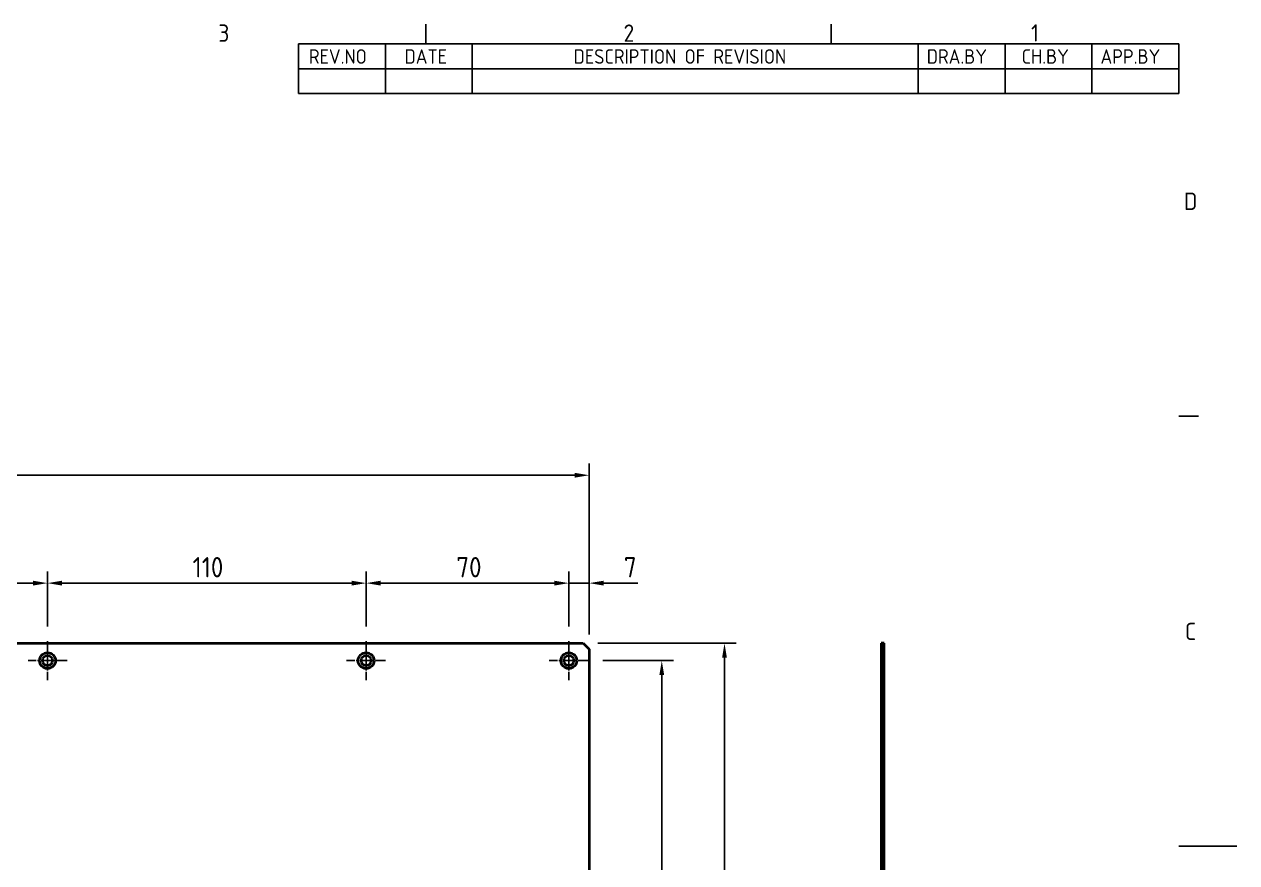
# Model space of a CAD drawing. Header units: millimetres. Extents: x 0 to 840, y 0 to 594.
# Drawn here: x 421.3 to 840, y 291.3 to 580.8 of the extents above; entities that cross this region are included whole.
import ezdxf

# ---------------------------------------------------------------- set-up
doc = ezdxf.new("R2010")
doc.units = ezdxf.units.MM
doc.header["$LTSCALE"] = 2
doc.linetypes.add('CHAIN', pattern=[0.35429999999999995, 0.2362, -0.0295, 0.0591, -0.0295])
doc.linetypes.add('DASHED', pattern=[0.2067, 0.1654, -0.0413])
doc.layers.get('0').update_dxf_attribs({"color": 3, "lineweight": 25})
for name, color, linetype, lineweight in [('가려진 것(ISO)', 2, 'DASHED', 18), ('가시적인 것(ISO)', 3, 'Continuous', 40), ('경계(ISO)', 7, 'Continuous', 25), ('기호(ISO)', 5, 'Continuous', 25), ('중심 표식(ISO)', 1, 'Continuous', 25), ('치수(ISO)', 2, 'Continuous', 25)]:
    doc.layers.add(name, color=color, linetype=linetype, lineweight=lineweight)
doc.styles.add('ISO ProportionalPSTEK', font='isocp.shx')
doc.styles.add('문자 텍스트_PSTEK_POSCO', font='isocp.shx')
doc.styles.add('치수 텍스트_PSTEK_POSCO', font='isocp.shx')
doc.dimstyles.new('치수_PSTEK_POSCO', dxfattribs={"dimscale": 2, "dimtxt": 3.5, "dimasz": 2.5, "dimexe": 2, "dimexo": 2.5, "dimgap": 1, "dimtad": 1, "dimrnd": 1e-08, "dimdsep": 46, "dimtxsty": '치수 텍스트_PSTEK_POSCO', "dimcen": 0.09, "dimdle": 10, "dimclrd": 7, "dimclre": 7, "dimclrt": 2, "dimadec": 1, "dimazin": 2, "dimtfac": 1, "dimtmove": 0, "dimatfit": 3, "dimfxl": 0, "dimtolj": 1, "dimlwd": -1, "dimlwe": -1, "dimarcsym": 0})

# ---------------------------------------------------------------- blocks, each defined once
blk = doc.blocks.new('경계 Default Border')
at = {"layer": '경계(ISO)'}
for p, q in [((280, 287.0000076293945), (280, 290.4000091552734)), ((350, 287.0000076293945), (350, 290.4000091552734)), ((410, 222.7499961853027), (413.4000015258789, 222.7499961853027))]:
    blk.add_line(p, q, dxfattribs=at)
at = {"layer": '경계(ISO)', "flags": 128}
blk.add_lwpolyline([(420, 148.5000038146973), (410, 148.5000038146973)], dxfattribs=at)
at = {"layer": '경계(ISO)', "color": 2, "char_height": 3.00000011920929, "attachment_point": 7, "style": '문자 텍스트_PSTEK_POSCO'}
for s, insert in [('3', (244.1685395229535, 287.3713945155963)), ('2', (314.127739416884, 287.3713945155963)), ('1', (384.4860661041481, 287.4)), ('D', (410.878270202895, 258.3463944559917)), ('C', (411.0445395201643, 184.0963944559917))]:
    blk.add_mtext(s, dxfattribs=dict(at, insert=insert))
blk = doc.blocks.new('리비전 내역')
at = {"layer": '기호(ISO)'}
for p, q in [((258, 287.0000076293945), (410, 287.0000076293945)), ((258, 287.0000076293945), (258, 282.7200076293945)), ((273, 287.0000076293945), (273, 282.7200076293945)), ((288, 287.0000076293945), (288, 282.7200076293945)), ((365, 287.0000076293945), (365, 282.7200076293945)), ((380, 287.0000076293945), (380, 282.7200076293945)), ((395, 287.0000076293945), (395, 282.7200076293945)), ((410, 287.0000076293945), (410, 282.7200076293945)), ((258, 282.7200076293945), (410, 282.7200076293945)), ((258, 282.7200076293945), (258, 278.4400076293945)), ((273, 282.7200076293945), (273, 278.4400076293945)), ((288, 282.7200076293945), (288, 278.4400076293945)), ((365, 282.7200076293945), (365, 278.4400076293945)), ((380, 282.7200076293945), (380, 278.4400076293945)), ((395, 282.7200076293945), (395, 278.4400076293945)), ((410, 282.7200076293945), (410, 278.4400076293945)), ((258, 278.4400076293945), (410, 278.4400076293945))]:
    blk.add_line(p, q, dxfattribs=at)
at = {"layer": '기호(ISO)', "color": 2, "char_height": 2.5, "attachment_point": 7, "style": 'ISO ProportionalPSTEK'}
for s, insert in [('REV.NO', (259.7871163682308, 283.5831900503393)), ('DATE', (276.3142317728366, 283.5831900503393)), ('DESCRIPTION OF REVISION', (305.5070204333629, 283.5831900503393)), ('DRA.BY', (366.4757339553204, 283.5831900503393)), ('CH.BY', (382.8642915086117, 283.5831900503393)), ('APP.BY', (396.4777339604404, 283.5831900503393))]:
    blk.add_mtext(s, dxfattribs=dict(at, insert=insert))
blk = doc.blocks.new('*D23')
at = {"layer": 'Defpoints', "color": 0}
for p in [(616.3531020997549, 425.1019628480871), (119.3531020997549, 365.1019628480871), (616.3531020997549, 365.1019628480871)]:
    blk.add_point(p, dxfattribs=at)
at = {"layer": '치수(ISO)', "color": 7}
for p, q in [((119.3531020997549, 370.1019628480871), (119.3531020997549, 429.1019628480871)), ((616.3531020997549, 370.1019628480871), (616.3531020997549, 429.1019628480871)), ((124.3531020997549, 425.1019628480871), (611.3531020997549, 425.1019628480871))]:
    blk.add_line(p, q, dxfattribs=at)
for points in [[(124.3531020997549, 425.9352961814204), (124.3531020997549, 424.2686295147537), (119.3531020997549, 425.1019628480871)], [(611.3531020997549, 425.9352961814204), (611.3531020997549, 424.2686295147537), (616.3531020997549, 425.1019628480871)]]:
    blk.add_solid(points, dxfattribs=at)
at = {"layer": '치수(ISO)', "color": 2, "insert": (361.1908719430249, 430.6019628480871), "char_height": 7, "attachment_point": 4, "style": '치수 텍스트_PSTEK_POSCO'}
blk.add_mtext('\\A1;497', dxfattribs=at)
blk = doc.blocks.new('*D24')
at = {"layer": 'Defpoints', "color": 0}
for p in [(616.1031020997543, 361.1019628480865), (616.1031020997543, 198.1019628480867), (641.4553996527311, 198.1019628480867)]:
    blk.add_point(p, dxfattribs=at)
at = {"layer": '치수(ISO)', "color": 7}
for p, q in [((621.1031020997543, 361.1019628480865), (645.4553996527312, 361.1019628480864)), ((641.4553996527312, 356.1019628480864), (641.4553996527311, 203.1019628480867)), ((621.1031020997543, 198.1019628480867), (645.4553996527311, 198.1019628480867))]:
    blk.add_line(p, q, dxfattribs=at)
for points in [[(640.6220663193978, 356.1019628480864), (642.2887329860646, 356.1019628480864), (641.4553996527312, 361.1019628480864)], [(640.6220663193977, 203.1019628480867), (642.2887329860645, 203.1019628480867), (641.4553996527311, 198.1019628480867)]]:
    blk.add_solid(points, dxfattribs=at)
at = {"layer": '치수(ISO)', "color": 2, "insert": (635.9553996527311, 273.856988101256), "char_height": 7, "attachment_point": 4, "rotation": 90, "style": '치수 텍스트_PSTEK_POSCO'}
blk.add_mtext('\\A1;163', dxfattribs=at)
blk = doc.blocks.new('*D25')
at = {"layer": 'Defpoints', "color": 0}
for p in [(614.3531020997549, 367.1019628480871), (614.3531020997549, 192.1019628480871), (663.1125834467346, 192.1019628480871)]:
    blk.add_point(p, dxfattribs=at)
at = {"layer": '치수(ISO)', "color": 7}
for p, q in [((619.3531020997549, 367.1019628480871), (667.1125834467347, 367.101962848087)), ((663.1125834467347, 362.101962848087), (663.1125834467346, 197.1019628480871)), ((619.3531020997549, 192.1019628480871), (667.1125834467346, 192.1019628480871))]:
    blk.add_line(p, q, dxfattribs=at)
for points in [[(662.2792501134013, 362.101962848087), (663.945916780068, 362.101962848087), (663.1125834467347, 367.101962848087)], [(662.2792501134012, 197.1019628480871), (663.9459167800679, 197.1019628480871), (663.1125834467346, 192.1019628480871)]]:
    blk.add_solid(points, dxfattribs=at)
at = {"layer": '치수(ISO)', "color": 2, "insert": (657.6125834467346, 273.8569881012565), "char_height": 7, "attachment_point": 4, "rotation": 90, "style": '치수 텍스트_PSTEK_POSCO'}
blk.add_mtext('\\A1;175', dxfattribs=at)
blk = doc.blocks.new('*D32')
at = {"layer": 'Defpoints', "color": 0}
for p in [(429.3531020997544, 387.8519628480873), (319.3531020997546, 367.8519628480871), (429.3531020997544, 367.8519628480868)]:
    blk.add_point(p, dxfattribs=at)
at = {"layer": '치수(ISO)', "color": 7}
for p, q in [((319.3531020997546, 372.8519628480871), (319.3531020997546, 391.8519628480873)), ((429.3531020997544, 372.8519628480868), (429.3531020997544, 391.8519628480873)), ((324.3531020997546, 387.8519628480873), (424.3531020997544, 387.8519628480873))]:
    blk.add_line(p, q, dxfattribs=at)
for points in [[(324.3531020997546, 388.6852961814206), (324.3531020997546, 387.018629514754), (319.3531020997546, 387.8519628480873)], [(424.3531020997544, 388.6852961814206), (424.3531020997544, 387.018629514754), (429.3531020997544, 387.8519628480873)]]:
    blk.add_solid(points, dxfattribs=at)
at = {"layer": '치수(ISO)', "color": 2, "insert": (369.4503461942427, 393.3519628480873), "char_height": 7, "attachment_point": 4, "style": '치수 텍스트_PSTEK_POSCO'}
blk.add_mtext('\\A1;110', dxfattribs=at)
blk = doc.blocks.new('*D33')
at = {"layer": 'Defpoints', "color": 0}
for p in [(539.3531020997543, 387.8519628480868), (429.3531020997544, 367.8519628480868), (539.3531020997543, 367.8519628480872)]:
    blk.add_point(p, dxfattribs=at)
at = {"layer": '치수(ISO)', "color": 7}
for p, q in [((429.3531020997544, 372.8519628480868), (429.3531020997544, 391.8519628480868)), ((539.3531020997543, 372.8519628480872), (539.3531020997543, 391.8519628480868)), ((434.3531020997544, 387.8519628480868), (534.3531020997543, 387.8519628480868))]:
    blk.add_line(p, q, dxfattribs=at)
for points in [[(434.3531020997544, 388.6852961814201), (434.3531020997544, 387.0186295147535), (429.3531020997544, 387.8519628480868)], [(534.3531020997543, 388.6852961814201), (534.3531020997543, 387.0186295147535), (539.3531020997543, 387.8519628480868)]]:
    blk.add_solid(points, dxfattribs=at)
at = {"layer": '치수(ISO)', "color": 2, "insert": (479.4503461942425, 393.3519628480868), "char_height": 7, "attachment_point": 4, "style": '치수 텍스트_PSTEK_POSCO'}
blk.add_mtext('\\A1;110', dxfattribs=at)
blk = doc.blocks.new('*D34')
at = {"layer": 'Defpoints', "color": 0}
for p in [(609.3531020997543, 387.8519628480868), (539.3531020997543, 367.8519628480872), (609.3531020997543, 367.8519628480865)]:
    blk.add_point(p, dxfattribs=at)
at = {"layer": '치수(ISO)', "color": 7}
for p, q in [((539.3531020997543, 372.8519628480872), (539.3531020997543, 391.8519628480868)), ((609.3531020997543, 372.8519628480865), (609.3531020997543, 391.8519628480868)), ((544.3531020997543, 387.8519628480868), (604.3531020997543, 387.8519628480868))]:
    blk.add_line(p, q, dxfattribs=at)
for points in [[(544.3531020997543, 388.6852961814201), (544.3531020997543, 387.0186295147535), (539.3531020997543, 387.8519628480868)], [(604.3531020997543, 388.6852961814201), (604.3531020997543, 387.0186295147535), (609.3531020997543, 387.8519628480868)]]:
    blk.add_solid(points, dxfattribs=at)
at = {"layer": '치수(ISO)', "color": 2, "insert": (570.5003461942425, 393.3519628480868), "char_height": 7, "attachment_point": 4, "style": '치수 텍스트_PSTEK_POSCO'}
blk.add_mtext('\\A1;70', dxfattribs=at)
blk = doc.blocks.new('*D35')
at = {"layer": 'Defpoints', "color": 0}
for p in [(616.3531020997549, 387.8519628480868), (609.3531020997543, 367.8519628480865), (616.3531020997549, 365.1019628480871)]:
    blk.add_point(p, dxfattribs=at)
at = {"layer": '치수(ISO)', "color": 7}
for p, q in [((609.3531020997543, 372.8519628480865), (609.3531020997543, 391.8519628480868)), ((616.3531020997549, 370.1019628480871), (616.3531020997549, 391.8519628480868)), ((604.3531020997543, 387.8519628480868), (599.3531020997543, 387.8519628480868)), ((609.3531020997543, 387.8519628480868), (616.3531020997549, 387.8519628480868)), ((621.3531020997549, 387.8519628480868), (633.1531020997548, 387.8519628480868))]:
    blk.add_line(p, q, dxfattribs=at)
for points in [[(604.3531020997543, 388.6852961814201), (604.3531020997543, 387.0186295147535), (609.3531020997543, 387.8519628480868)], [(621.3531020997549, 388.6852961814201), (621.3531020997549, 387.0186295147535), (616.3531020997549, 387.8519628480868)]]:
    blk.add_solid(points, dxfattribs=at)
at = {"layer": '치수(ISO)', "color": 2, "insert": (628.3531020997549, 393.3519628480868), "char_height": 7, "attachment_point": 4, "style": '치수 텍스트_PSTEK_POSCO'}
blk.add_mtext('\\A1;7', dxfattribs=at)

msp = doc.modelspace()

# ---------------------------------------------------------------- linework, layer by layer
at = {"layer": '가려진 것(ISO)', "ltscale": 1.346723914146423}
for p, q in [((718.1908220371415, 362.8519628480866), (717.1908220371414, 363.8519628480866)), ((718.1908220371415, 359.3519628480866), (717.1908220371414, 358.3519628480866)), ((718.1908220369978, 346.3519628480876), (717.1908220369977, 347.3519628480876)), ((718.1908220369978, 342.8519628480876), (717.1908220369977, 341.8519628480876))]:
    msp.add_line(p, q, dxfattribs=at)
at = {"layer": '가려진 것(ISO)', "ltscale": 0.009423483163118362}
for p, q in [((718.1908220370099, 356.6019628480871), (718.18082203701, 356.6019628480871)), ((718.1908220370099, 356.101962848087), (718.18082203701, 356.101962848087)), ((718.1908220370054, 341.101962848087), (718.1808220370054, 341.101962848087))]:
    msp.add_line(p, q, dxfattribs=at)
at = {"layer": '가려진 것(ISO)', "ltscale": 0.4760741591453552}
msp.add_line((718.18082203701, 356.101962848087), (718.18082203701, 356.6019628480871), dxfattribs=at)
at = {"layer": '가려진 것(ISO)', "ltscale": 12.09482383728027}
msp.add_line((718.1808220370054, 341.101962848087), (718.1808220370054, 356.101962848087), dxfattribs=at)
at = {"layer": '가시적인 것(ISO)'}
for p, q in [((121.3531020997549, 367.1019628480871), (614.3531020997549, 367.1019628480871)), ((614.3531020997549, 367.1019628480871), (616.3531020997549, 365.1019628480871)), ((616.3531020997549, 365.1019628480871), (616.3531020997549, 194.1019628480871)), ((718.1908220371429, 367.1019628480871), (717.1908220371429, 367.1019628480871)), ((717.1908220371429, 367.1019628480871), (717.1908220371436, 365.1019628480872)), ((717.1908220371436, 365.1019628480872), (718.1908220371434, 365.1019628480872)), ((717.1908220371436, 365.1019628480872), (717.1908220371436, 194.1019628480871)), ((718.1908220371434, 365.1019628480872), (718.1908220371429, 367.1019628480871)), ((718.1908220371436, 194.1019628480871), (718.1908220371434, 365.1019628480872))]:
    msp.add_line(p, q, dxfattribs=at)
for centre, radius in [((429.3531020997544, 361.1019628480869), 2.75), ((429.3531020997544, 361.1019628480869), 1.75), ((539.3531020997543, 361.1019628480872), 2.75), ((539.3531020997543, 361.1019628480872), 1.75), ((609.3531020997543, 361.1019628480865), 2.75), ((609.3531020997543, 361.1019628480865), 1.75)]:
    msp.add_circle(centre, radius, dxfattribs=at)
at = {"layer": '중심 표식(ISO)', "linetype": 'CHAIN', "ltscale": 7.500550270080566}
for p, q in [((429.3531020997544, 367.8519628480868), (429.3531020997544, 354.3519628480869)), ((539.3531020997543, 367.8519628480872), (539.3531020997543, 354.3519628480873)), ((609.3531020997543, 367.8519628480865), (609.3531020997543, 354.3519628480865)), ((436.1031020997544, 361.1019628480869), (422.6031020997544, 361.1019628480869)), ((546.1031020997542, 361.1019628480872), (532.6031020997543, 361.1019628480872)), ((616.1031020997543, 361.1019628480865), (602.6031020997543, 361.1019628480865))]:
    msp.add_line(p, q, dxfattribs=at)

# ---------------------------------------------------------------- block references
at = {"xscale": 2, "yscale": 2, "zscale": 2}
msp.add_blockref('경계 Default Border', (0, 0), dxfattribs=at)
at = {"layer": '기호(ISO)', "xscale": 2, "yscale": 2, "zscale": 2}
msp.add_blockref('리비전 내역', (0, 0), dxfattribs=at)

# ---------------------------------------------------------------- dimensions: what is measured, and where the dimension line sits
at = {"layer": '치수(ISO)', "color": 7}
dim = msp.add_linear_dim(base=(616.3531020997549, 425.1019628480871), p1=(119.3531020997549, 365.1019628480871), p2=(616.3531020997549, 365.1019628480871), dimstyle='치수_PSTEK_POSCO', override={"dimdec": 2, "dimtp": 0, "dimtm": -0, "dimtdec": 2, "dimtofl": 0, "dimatfit": 1}, dxfattribs=at)
dim.commit()
dim.dimension.update_dxf_attribs({"geometry": '*D23', "text_midpoint": (367.8531020997549, 425.1019628480871), "dimtype": 160})
for base, p1, p2, angle, override, picture, middle in [((429.3531020997544, 387.8519628480873), (319.3531020997546, 367.8519628480871), (429.3531020997544, 367.8519628480868), 180, {"dimdec": 2, "dimtp": 0, "dimtm": -0, "dimtdec": 2, "dimtofl": 0, "dimatfit": 1}, '*D32', (374.3531020997545, 387.8519628480873)), ((539.3531020997543, 387.8519628480868), (429.3531020997544, 367.8519628480868), (539.3531020997543, 367.8519628480872), 180, {"dimdec": 2, "dimtp": 0, "dimtm": -0, "dimtdec": 2, "dimtofl": 0, "dimatfit": 1}, '*D33', (484.3531020997543, 387.8519628480868)), ((609.3531020997543, 387.8519628480868), (539.3531020997543, 367.8519628480872), (609.3531020997543, 367.8519628480865), 180, {"dimdec": 2, "dimtp": 0, "dimtm": -0, "dimtdec": 2, "dimtofl": 0, "dimatfit": 1}, '*D34', (574.3531020997543, 387.8519628480868)), ((616.3531020997549, 387.8519628480868), (609.3531020997543, 367.8519628480865), (616.3531020997549, 365.1019628480871), 180, {"dimdec": 2, "dimtp": 0, "dimtm": -0, "dimtdec": 2, "dimtofl": 1, "dimatfit": 1}, '*D35', (629.7531020997549, 387.8519628480868)), ((663.1125834467346, 192.1019628480871), (614.3531020997549, 367.1019628480871), (614.3531020997549, 192.1019628480871), 270, {"dimdec": 2, "dimtp": 0, "dimtm": -0, "dimtdec": 2, "dimtofl": 0, "dimatfit": 1}, '*D25', (663.1125834467346, 279.6019628480871)), ((641.4553996527311, 198.1019628480867), (616.1031020997543, 361.1019628480865), (616.1031020997543, 198.1019628480867), 90, {"dimdec": 2, "dimtp": 0, "dimtm": -0, "dimtdec": 2, "dimtofl": 0, "dimatfit": 1}, '*D24', (641.4553996527311, 279.6019628480866))]:
    dim = msp.add_linear_dim(base=base, p1=p1, p2=p2, angle=angle, dimstyle='치수_PSTEK_POSCO', override=override, dxfattribs=at)
    dim.commit()
    dim.dimension.update_dxf_attribs({"geometry": picture, "text_midpoint": middle, "dimtype": 160})

doc.saveas('drawing.dxf')
